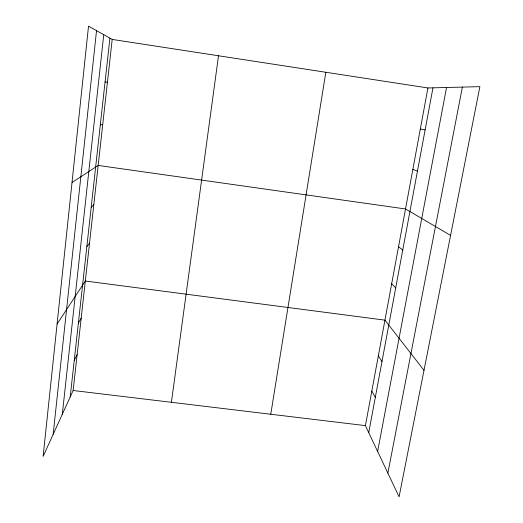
<?xml version="1.0" encoding="UTF-8"?>
<svg xmlns="http://www.w3.org/2000/svg" width="523" height="523" viewBox="0 0 523 523"><rect width="100%" height="100%" fill="white"/><g stroke="black" fill="none" stroke-linecap="round" stroke-linejoin="round"><path stroke-width="0.78" d="M53.156 434.365L96.539 30.648M62.302 414.301L103.75 34.695M70.2 396.957L109.915 38.153M73.142 390.498L112.19 39.428L88.518 26.15L43.121 456.396L73.142 390.498L365.42 425.624L399.075 496.85L479.879 86.661L427.925 87.962L112.19 39.428M171.407 402.305L218.503 55.771M270.764 414.249L325.829 72.272M365.42 425.624L427.925 87.962M368.741 432.639L432.959 87.838M377.626 451.447L446.544 87.498M387.87 473.132L462.371 87.099M74.246 360.38L77.129 354.653M78.372 323.136L81.189 318.161M57.092 324.005L85.321 281.014L384.948 320.148L424.003 370.317M86.844 246.568L89.531 243.188M91.205 207.2L93.813 204.67M72.024 182.507L98.174 165.438L405.528 208.971L450.584 235.389M100.305 124.958L102.756 124.245M105.058 81.987L107.431 82.248M420.315 129.063L425.134 129.874M412.85 169.393L417.452 171.099M398.546 246.693L402.743 250.079M391.681 283.741L395.695 287.911M378.325 355.915L381.98 361.563M371.82 391.067L375.298 397.415"/></g></svg>
